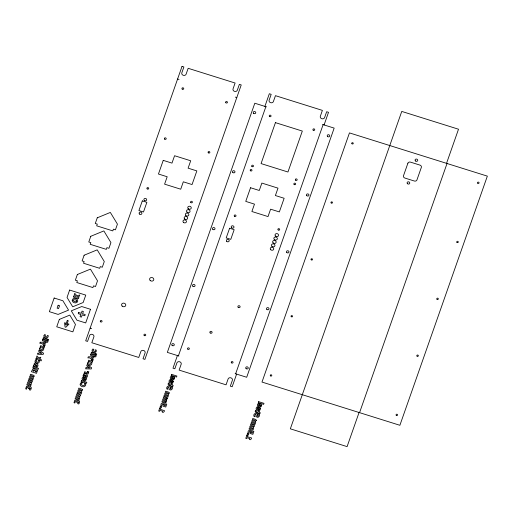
<?xml version="1.0" encoding="UTF-8"?>
<svg xmlns="http://www.w3.org/2000/svg" width="513" height="513" viewBox="0 0 513 513"><rect width="100%" height="100%" fill="white"/><g stroke="black" fill="none" stroke-linecap="round" stroke-linejoin="round"><path stroke-width="0.77" d="M178.89 356.009L177.421 355.547L172.984 368.187L174.843 368.77L176.902 362.903A2.238 1.911 12.2 0 1 179.672 361.768A2.238 1.911 12.2 0 1 181.172 364.243L179.114 370.104L226.053 384.821L228.112 378.96A2.238 1.911 12.2 0 1 230.876 377.825A2.238 1.911 12.2 0 1 232.376 380.293L230.318 386.161L232.177 386.744L236.615 374.105L246.695 377.267L334.162 128.109L322.619 124.486M177.421 355.547L167.341 352.386L254.807 103.228L264.888 106.39L269.325 93.751L271.185 94.334L269.126 100.202A2.238 1.911 12.2 0 0 270.627 102.677A2.238 1.911 12.2 0 0 273.397 101.536L275.455 95.674L322.395 110.391L320.336 116.252A2.238 1.911 12.2 0 0 321.837 118.727A2.238 1.911 12.2 0 0 324.601 117.592L326.659 111.725L328.519 112.309L324.088 124.948M178.396 355.855L265.862 106.698L266.356 106.851M165.519 402.083L166.783 398.473M235.146 373.644L235.64 373.797L323.113 124.646M359.068 412.497L347.089 446.618L290.332 428.823L401.756 111.424L458.513 129.218L446.534 163.339L349.462 132.905L261.989 382.063L399.884 425.29L487.35 176.132L446.534 163.339M359.562 412.651L447.028 163.493M95.828 351.944L94.488 352.604L93.026 352.271L92.154 351.463L92.128 349.988L92.795 349.026L93.828 349.347L93 350.751L94.373 351.514L95.251 351.149L95.226 349.789L96.252 350.11L96.297 350.725A3.007 2.565 12.2 0 1 95.828 351.944M177.594 79.021L179.063 79.483M235.326 97.117L236.788 97.579M90.128 328.179L91.596 328.641M264.888 106.39L265.862 106.698M235.64 373.797L236.615 374.105M170.342 387.238C170.957 392.669 171.137 384.75 172.483 387.116C173.067 389.021 170.56 391.239 169.143 389.296C169.412 388.11 168.501 385.667 167.777 387.943A3.027 2.578 12.2 0 0 168.02 389.245L166.77 388.963C165.75 386.578 169.777 384.346 170.342 387.238M257.43 414.542C258.052 419.974 258.231 412.054 259.572 414.421C260.162 416.325 257.654 418.544 256.237 416.601C256.506 415.415 255.589 412.971 254.871 415.248A3.027 2.578 12.2 0 0 255.115 416.55L253.864 416.267C252.845 413.882 256.872 411.65 257.43 414.542M33.582 365.327L33.723 365.936A1.199 1.026 12.2 0 0 34.249 366.397L35.532 366.462L36.635 364.89L37.032 365.512L36.32 366.763L37.25 367.058C39.309 364.967 36.865 362.851 34.454 363.095L34.102 364.102L34.512 364.23L33.582 365.327M83.112 375.728L83.26 376.343A1.199 1.026 12.2 0 0 83.779 376.805L85.068 376.869L86.171 375.298L86.562 375.92L85.857 377.17L86.787 377.465C88.845 375.375 86.402 373.259 83.991 373.502L83.632 374.509L84.042 374.637L83.112 375.728M30.209 388.245L29.292 389.816L30.389 390.156L31.197 388.88L31.293 387.629A1.103 0.943 12.2 0 0 30.761 387.007C29.966 386.135 28.747 388.078 28.869 386.59A1.103 0.943 12.2 0 0 28.388 386.129L26.477 386.295L25.669 388.816C27.721 390.406 25.868 386.622 27.824 387.142C28.35 387.796 28.324 389.758 29.299 387.995L30.209 388.245M78.54 402.07L77.623 403.641L78.72 403.988L79.528 402.711L79.624 401.461A1.103 0.943 12.2 0 0 79.092 400.833C78.297 399.96 77.078 401.91 77.2 400.422A1.103 0.943 12.2 0 0 76.719 399.96L74.808 400.127L73.994 402.641C76.052 404.238 74.199 400.448 76.148 400.967C76.681 401.628 76.655 403.584 77.63 401.826L78.54 402.07M32.21 381.743L31.107 383.044L31.524 383.833L30.6 384.93L31.024 385.064L30.665 386.077L26.811 384.872L27.17 383.852L29.901 384.712L30.299 384.308L29.895 383.686L27.497 382.922L27.856 381.903L30.588 382.756L30.985 382.352L30.581 381.736L28.183 380.973L28.542 379.947L31.415 380.87L32.21 381.743M34.204 376.067L33.101 377.376L33.518 378.158L32.588 379.254L33.018 379.389L32.659 380.402L28.805 379.197L29.158 378.177L31.896 379.036L32.293 378.632L31.889 378.017L29.485 377.247L29.844 376.228L32.575 377.087L32.973 376.677L32.575 376.061L30.171 375.298L30.53 374.278L33.409 375.195L34.204 376.067M80.541 395.568L79.438 396.876L79.855 397.658L78.931 398.755L79.355 398.89L78.996 399.909L75.142 398.697L75.501 397.684L78.233 398.537L78.63 398.133L78.226 397.517L75.828 396.754L76.187 395.728L78.919 396.587L79.316 396.183L78.912 395.561L76.508 394.798L76.867 393.779L79.746 394.696L80.541 395.568M82.535 389.899L81.426 391.201L81.849 391.99L80.919 393.08L81.349 393.215L80.99 394.234L77.136 393.022L77.489 392.009L80.22 392.862L80.618 392.458L80.22 391.842L77.816 391.079L78.175 390.053L80.907 390.912L81.304 390.508L80.907 389.886L78.502 389.123L78.861 388.104L81.74 389.027L82.535 389.899M167.341 398.652L166.231 399.96L166.654 400.743L165.725 401.839L166.148 401.974L165.795 402.987L161.935 401.782L162.294 400.762L165.026 401.621L165.423 401.217L165.019 400.602L162.621 399.832L162.98 398.813L165.712 399.672L166.109 399.268L165.712 398.646L163.307 397.883L163.666 396.863L166.539 397.78L167.341 398.652M169.328 392.977L168.226 394.285L168.642 395.074L167.719 396.164L168.142 396.299L167.783 397.319L163.929 396.107L164.288 395.093L167.02 395.946L167.418 395.542L167.014 394.927L164.615 394.164L164.974 393.138L167.706 393.997L168.104 393.593L167.7 392.971L165.295 392.208L165.654 391.188L168.533 392.105L169.328 392.977M254.429 425.957L253.326 427.265L253.743 428.047L252.819 429.144L253.242 429.278L252.883 430.292L249.029 429.086L249.389 428.066L252.12 428.926L252.518 428.522L252.114 427.906L249.716 427.137L250.075 426.117L252.806 426.97L253.204 426.566L252.8 425.95L250.402 425.187L250.754 424.161L253.634 425.085L254.429 425.957M256.423 420.282L255.314 421.59L255.737 422.379L254.807 423.469L255.237 423.603L254.878 424.623L251.024 423.411L251.376 422.398L254.108 423.251L254.506 422.847L254.108 422.231L251.703 421.468L252.063 420.442L254.794 421.301L255.192 420.897L254.794 420.275L252.39 419.512L252.749 418.493L255.628 419.41L256.423 420.282M72.211 300.278C72.012 303.145 77.399 304.113 77.771 300.996C77.982 298.124 72.577 297.155 72.211 300.278M80.195 384.128L80.182 384.583A2.283 1.943 12.2 0 0 80.759 385.789C82.484 387.77 86.543 386.667 85.716 383.718L84.498 383.333L84.786 384.436A1.501 1.282 12.2 0 1 84.491 385.244L83.042 385.584L81.599 384.904L81.336 383.769L82.471 382.698L81.266 382.326L80.195 384.128M86.376 378.889C86.12 382.961 79.586 379.607 83.016 376.959C85.35 376.875 81.65 378.94 83.734 379.594L84.517 377.363L85.979 378.055L86.376 378.889M173.336 381.499C173.086 385.571 166.545 382.217 169.976 379.569C172.317 379.492 168.61 381.55 170.694 382.204L171.477 379.973L172.939 380.665L173.336 381.499M174.58 377.966C174.324 382.038 167.783 378.684 171.214 376.035C173.554 375.958 169.854 378.017 171.938 378.671L172.721 376.439L174.183 377.138L174.58 377.966M260.431 408.803C260.174 412.875 253.64 409.521 257.071 406.873C259.405 406.79 255.705 408.855 257.789 409.509L258.571 407.277L260.033 407.97L260.431 408.803M261.668 405.27C261.418 409.342 254.878 405.988 258.308 403.34C260.649 403.263 256.942 405.321 259.027 405.975L259.809 403.744L261.271 404.436L261.668 405.27M37.302 370.803L36.538 373.323L31.428 371.72L32.903 368.841A1.43 1.225 12.2 0 1 33.839 368.674C35.333 369.277 34.974 370.232 36.756 369.905A1.032 0.879 12.2 0 1 37.269 370.546L37.302 370.803M163.48 404.642L162.903 406.129L165.77 407.027L166.776 404.161L165.814 403.859L165.167 405.7L164.314 405.43L164.59 404.167L164.16 403.365L162.294 402.91L161.159 403.763L160.793 405.674C162.409 407.335 161.749 402.224 163.48 404.642M250.575 431.946L249.991 433.434L252.864 434.331L253.871 431.465L252.903 431.164L252.261 433.004L251.408 432.735L251.684 431.471L251.255 430.663L249.382 430.215L248.254 431.067L247.888 432.978C249.498 434.639 248.843 429.528 250.575 431.946M35.076 361.107C34.692 363.044 37.731 364.089 38.879 362.665A3.007 2.565 12.2 0 0 39.347 361.447L39.309 360.831C37.77 359.613 38.731 363.903 36.256 361.787C36.827 360.152 36.166 358.497 35.076 361.107M39.475 348.564C39.091 350.507 42.137 351.552 43.278 350.123A3.007 2.565 12.2 0 0 43.752 348.911L43.708 348.295C42.175 347.077 43.13 351.367 40.655 349.25C41.226 347.609 40.565 345.961 39.475 348.564M43.945 335.835C43.56 337.772 46.606 338.817 47.747 337.394A3.007 2.565 12.2 0 0 48.222 336.175L48.177 335.56C46.645 334.341 47.6 338.631 45.125 336.515C45.695 334.88 45.041 333.226 43.945 335.835M87.55 363.114C87.172 365.057 90.211 366.102 91.359 364.672A3.007 2.565 12.2 0 0 91.827 363.46L91.782 362.845C90.25 361.627 91.211 365.916 88.736 363.8C89.307 362.159 88.646 360.504 87.55 363.114M36.186 371.162C35.544 373.496 34.313 369.661 36.186 371.162M168.136 383.948L168.335 384.827L170.893 385.808L170.758 386.199L172.836 386.417L173.189 385.398L172.092 385.051L172.432 384.077L171.599 383.814L171.252 384.795C168.636 385.141 169.841 383.128 168.61 382.878L168.136 383.948M255.23 411.253L255.429 412.131L257.988 413.112L257.853 413.504L259.924 413.722L260.283 412.702L259.18 412.356L259.527 411.381L258.687 411.118L258.347 412.093C255.724 412.446 256.936 410.432 255.705 410.182L255.23 411.253M43.682 345.409L43.163 346.461L40.578 345.647L40.226 346.666L44.08 347.872L44.439 346.859L43.881 346.685L44.849 345.685L43.682 345.409M87.71 371.495L87.191 372.541L84.607 371.733L84.254 372.746L88.108 373.958L88.467 372.938L87.909 372.765L88.877 371.765L87.71 371.495M91.756 359.959L91.237 361.005L88.659 360.197L88.3 361.216L92.154 362.422L92.513 361.409L91.962 361.235L92.706 360.716L93.295 359.171L91.122 357.728L93.764 357.843L94.129 356.798L88.281 356.791L87.896 357.888L89.583 357.862L92.924 360.241L91.756 359.959M85.504 379.152L85.094 379.819L84.459 379.825L84.889 378.594L85.504 379.152M172.464 381.762L172.054 382.429L171.419 382.435L171.855 381.204L172.464 381.762M173.708 378.228L173.298 378.895L172.663 378.902L173.093 377.671L173.708 378.228M259.559 409.066L259.148 409.733L258.514 409.74L258.943 408.508L259.559 409.066M260.796 405.533L260.386 406.2L259.751 406.206L260.187 404.975L260.796 405.533M34.3 370.386C33.095 373.278 32.428 368.385 34.3 370.386M76.732 300.971C76.315 302.394 74.199 301.695 73.449 300.907A1.007 0.859 12.2 0 1 73.25 300.297A1.097 0.936 12.2 0 1 73.526 299.759L75.751 299.816L76.732 300.971M34.647 364.858L35.275 365.512L35.91 364.672L35.108 364.422L34.647 364.858M84.177 375.266L84.805 375.92L85.44 375.08L84.639 374.823L84.177 375.266M54.16 298.021L49.37 311.667L58.104 314.411L68.562 310.115L62.894 300.759L54.16 298.021M40.206 342.248L39.822 343.338L41.502 343.319L44.843 345.691L45.221 344.627L43.047 343.178L45.689 343.293L46.055 342.248L40.206 342.248M33.198 366.68L32.838 367.699L38.18 369.373L38.539 368.353L33.198 366.68M36.179 358.189L35.82 359.203L41.162 360.876L41.521 359.863L38.526 358.92L40.373 358.433L40.796 357.234L38.731 357.85L36.968 355.939L36.545 357.144L37.911 358.555L36.179 358.189M37.93 353.194L37.552 354.284L43.175 354.425L43.592 353.239L38.994 350.174L38.597 351.296L39.546 351.892L39.071 353.252L37.93 353.194M42.688 339.644L42.329 340.664L47.671 342.338L48.03 341.318L42.688 339.644M43.316 337.849L42.964 338.869L46.818 340.074L47.177 339.061L43.316 337.849M40.392 352.418L40.078 353.303L41.925 353.393L40.392 352.418M58.136 305.235L57.123 308.127L58.553 308.576L59.566 305.684L58.136 305.235M47.735 339.202L47.356 340.273L48.293 340.568L48.671 339.497L47.735 339.202M59.335 319.4L56.738 326.794L72.865 331.853L75.462 324.46L69.794 315.104L59.335 319.4M69.633 290.063L67.043 297.45L72.711 306.806L83.17 302.51L85.761 295.116L69.633 290.063M77.36 274.5L75.366 280.188L77.38 280.816L76.783 282.522L92.911 287.581L93.507 285.876L95.527 286.51L97.521 280.823L90.435 269.133L77.36 274.5M84.126 255.224L82.131 260.912L84.151 261.54L83.548 263.246L99.676 268.305L100.279 266.6L102.292 267.228L104.286 261.54L97.201 249.85L84.126 255.224M90.775 236.288L88.781 241.976L90.795 242.604L90.198 244.31L106.326 249.369L106.922 247.664L108.942 248.292L110.936 242.604L103.85 230.914L90.775 236.288M97.265 217.807L95.271 223.495L97.284 224.123L96.688 225.829L112.815 230.888L113.411 229.183L115.431 229.811L117.426 224.123L110.34 212.433L97.265 217.807M73.782 296.007L73.397 297.098L78.508 298.701L78.893 297.611L76.623 296.899L79.374 296.232L79.816 294.969L76.905 295.77L74.731 293.308L74.27 294.616L75.93 296.45L73.782 296.007M67.28 320.407L65.709 324.896L65.497 323.023L64.548 322.728L65.068 327.031L65.824 327.268L68.96 324.107L68.017 323.812L66.664 325.184L68.235 320.708L67.28 320.407M78.656 312.507L78.252 313.661L80.868 314.482L80.086 316.713L81.413 317.124L82.195 314.899L84.812 315.713L85.216 314.565L82.599 313.744L83.382 311.513L82.054 311.096L81.272 313.328L78.656 312.507M90.487 309.288L85.697 322.933L76.956 320.195L71.288 310.84L81.753 306.543L90.487 309.288M182.032 66.382L85.69 340.818L87.55 341.401L89.608 335.54A2.238 1.911 12.2 0 1 92.378 334.399A2.238 1.911 12.2 0 1 93.879 336.874L91.814 342.742L138.76 357.458L140.819 351.591A2.238 1.911 12.2 0 1 143.582 350.456A2.238 1.911 12.2 0 1 145.083 352.931L143.024 358.792L144.884 359.376L241.225 84.946L239.366 84.363L237.307 90.224A2.238 1.911 12.2 0 1 234.544 91.359A2.238 1.911 12.2 0 1 233.043 88.884L235.101 83.023L188.162 68.306L186.104 74.173A2.238 1.911 12.2 0 1 183.333 75.308A2.238 1.911 12.2 0 1 181.833 72.833L183.891 66.966L182.032 66.382M142.313 200.884L138.914 210.554L143.486 211.984L146.878 202.321L142.313 200.884M81.49 380.62L81.131 381.634L86.473 383.314L86.832 382.294L81.49 380.62M86.011 367.744L85.626 368.834L91.25 368.975L91.667 367.789L87.069 364.724L86.678 365.84L87.627 366.442L87.146 367.802L86.011 367.744M90.769 354.194L90.41 355.208L95.751 356.888L96.111 355.868L90.769 354.194M91.397 352.399L91.038 353.412L94.892 354.624L95.251 353.604L91.397 352.399M88.467 366.968L88.159 367.853L89.999 367.936L88.467 366.968M163.243 160.37L158.453 174.022L167.187 176.761L164.59 184.154L180.723 189.207L183.314 181.814L192.054 184.552L196.845 170.906L188.104 168.168L190.701 160.774L174.574 155.721L171.977 163.115L163.243 160.37M95.809 353.752L95.431 354.823L96.373 355.118L96.745 354.041L95.809 353.752M159.69 408.181L158.69 411.041L159.581 411.317L159.902 410.406L162.602 411.253L162.281 412.163L163.115 412.426L164.173 411.625L164.506 410.682L160.268 409.355L160.582 408.463L159.69 408.181M160.325 406.373L159.966 407.405L161.313 407.829L161.672 406.796L160.325 406.373M171.56 374.368L171.201 375.388L176.549 377.061L176.902 376.042L171.56 374.368M229.606 228.253L226.207 237.917L230.779 239.353L234.172 229.683L229.606 228.253M250.536 187.739L245.746 201.391L254.48 204.129L251.889 211.516L268.017 216.576L270.608 209.182L279.348 211.92L284.138 198.274L275.398 195.536L277.995 188.143L261.867 183.083L259.27 190.477L250.536 187.739M275.443 122.639L261.066 163.583L287.947 172.009L302.324 131.065L275.443 122.639M246.785 435.486L245.778 438.346L246.67 438.621L246.99 437.711L249.696 438.557L249.376 439.468L250.209 439.731L251.261 438.929L251.594 437.987L247.362 436.659L247.676 435.768L246.785 435.486M247.42 433.677L247.054 434.703L248.407 435.127L248.767 434.101L247.42 433.677M258.655 401.673L258.296 402.692L263.637 404.366L263.996 403.346L258.655 401.673M407.893 163.217L403.5 175.728A2.116 1.802 12.2 0 0 404.917 178.062L414.324 181.012A2.116 1.802 12.2 0 0 416.941 179.941L421.333 167.43A2.116 1.802 12.2 0 0 419.916 165.09L410.509 162.14A2.116 1.802 12.2 0 0 407.893 163.217M246.086 368.59A1.27 1.084 12.2 0 0 248.209 368.276A1.27 1.084 12.2 0 0 246.708 366.821A1.27 1.084 12.2 0 0 246.086 368.59M266.863 309.41A1.27 1.084 12.2 0 0 268.985 309.089A1.27 1.084 12.2 0 0 267.485 307.633A1.27 1.084 12.2 0 0 266.863 309.41M286.825 252.543A1.27 1.084 12.2 0 0 288.954 252.223A1.27 1.084 12.2 0 0 287.447 250.767A1.27 1.084 12.2 0 0 286.825 252.543M306.787 195.677A1.27 1.084 12.2 0 0 308.916 195.357A1.27 1.084 12.2 0 0 307.409 193.901A1.27 1.084 12.2 0 0 306.787 195.677M327.563 136.49A1.27 1.084 12.2 0 0 329.692 136.176A1.27 1.084 12.2 0 0 328.192 134.72A1.27 1.084 12.2 0 0 327.563 136.49M253.589 113.296A1.27 1.084 12.2 0 0 255.711 112.982A1.27 1.084 12.2 0 0 254.211 111.526A1.27 1.084 12.2 0 0 253.589 113.296M232.812 172.483A1.27 1.084 12.2 0 0 234.935 172.163A1.27 1.084 12.2 0 0 233.434 170.707A1.27 1.084 12.2 0 0 232.812 172.483M212.844 229.349A1.27 1.084 12.2 0 0 214.973 229.029A1.27 1.084 12.2 0 0 213.472 227.573A1.27 1.084 12.2 0 0 212.844 229.349M192.882 286.216A1.27 1.084 12.2 0 0 195.011 285.895A1.27 1.084 12.2 0 0 193.504 284.439A1.27 1.084 12.2 0 0 192.882 286.216M172.105 345.396A1.27 1.084 12.2 0 0 174.234 345.082A1.27 1.084 12.2 0 0 172.727 343.627A1.27 1.084 12.2 0 0 172.105 345.396M251.921 166.475A0.917 0.782 12.2 0 0 253.454 166.244A0.917 0.782 12.2 0 0 252.37 165.192A0.917 0.782 12.2 0 0 251.921 166.475M269.479 116.419A0.917 0.782 12.2 0 0 271.018 116.22A0.917 0.782 12.2 0 0 269.96 115.149A0.917 0.782 12.2 0 0 269.479 116.419M313.167 130.129A0.917 0.782 12.2 0 0 314.706 129.898A0.917 0.782 12.2 0 0 313.623 128.846A0.917 0.782 12.2 0 0 313.167 130.129M295.603 180.172A0.917 0.782 12.2 0 0 297.136 179.941A0.917 0.782 12.2 0 0 296.052 178.89A0.917 0.782 12.2 0 0 295.603 180.172M231.568 227.753A1.411 1.206 12.2 0 0 233.934 227.4A1.411 1.206 12.2 0 0 232.261 225.784A1.411 1.206 12.2 0 0 231.568 227.753M226.778 241.399A1.411 1.206 12.2 0 0 229.138 241.046A1.411 1.206 12.2 0 0 227.471 239.43A1.411 1.206 12.2 0 0 226.778 241.399M210.163 332.918A1.129 0.962 12.2 0 0 212.055 332.636A1.129 0.962 12.2 0 0 210.715 331.34A1.129 0.962 12.2 0 0 210.163 332.918M238.179 307.3A1.129 0.962 12.2 0 0 240.071 307.018A1.129 0.962 12.2 0 0 238.731 305.722A1.129 0.962 12.2 0 0 238.179 307.3M275.526 236.076A1.763 1.501 12.2 0 0 278.482 235.64A1.763 1.501 12.2 0 0 276.392 233.614A1.763 1.501 12.2 0 0 275.526 236.076M274.327 239.488A1.763 1.501 12.2 0 0 277.283 239.052A1.763 1.501 12.2 0 0 275.192 237.025A1.763 1.501 12.2 0 0 274.327 239.488M273.134 242.905A1.763 1.501 12.2 0 0 276.084 242.463A1.763 1.501 12.2 0 0 273.993 240.443A1.763 1.501 12.2 0 0 273.134 242.905M271.935 246.317A1.763 1.501 12.2 0 0 274.885 245.874A1.763 1.501 12.2 0 0 272.801 243.855A1.763 1.501 12.2 0 0 271.935 246.317M270.736 249.728A1.763 1.501 12.2 0 0 273.685 249.286A1.763 1.501 12.2 0 0 271.601 247.266A1.763 1.501 12.2 0 0 270.736 249.728M187.803 349.129A0.917 0.782 12.2 0 0 189.335 348.898A0.917 0.782 12.2 0 0 188.252 347.846A0.917 0.782 12.2 0 0 187.803 349.129M231.478 362.819A0.917 0.782 12.2 0 0 233.017 362.595A0.917 0.782 12.2 0 0 231.927 361.543A0.917 0.782 12.2 0 0 231.478 362.819M234.454 216.236A0.917 0.782 12.2 0 0 235.986 216.005A0.917 0.782 12.2 0 0 234.903 214.953A0.917 0.782 12.2 0 0 234.454 216.236M278.136 229.927A0.917 0.782 12.2 0 0 279.668 229.696A0.917 0.782 12.2 0 0 278.585 228.644A0.917 0.782 12.2 0 0 278.136 229.927M294.103 184.436A0.917 0.782 12.2 0 0 295.642 184.205A0.917 0.782 12.2 0 0 294.552 183.154A0.917 0.782 12.2 0 0 294.103 184.436M250.427 170.739A0.917 0.782 12.2 0 0 251.96 170.508A0.917 0.782 12.2 0 0 250.876 169.463A0.917 0.782 12.2 0 0 250.427 170.739M270.473 375.856A0.776 0.66 12.2 0 0 271.775 375.657A0.776 0.66 12.2 0 0 270.851 374.772A0.776 0.66 12.2 0 0 270.473 375.856M291.249 316.668A0.776 0.66 12.2 0 0 292.551 316.476A0.776 0.66 12.2 0 0 291.628 315.585A0.776 0.66 12.2 0 0 291.249 316.668M311.211 259.802A0.776 0.66 12.2 0 0 312.513 259.61A0.776 0.66 12.2 0 0 311.596 258.719A0.776 0.66 12.2 0 0 311.211 259.802M331.18 202.936A0.776 0.66 12.2 0 0 332.475 202.744A0.776 0.66 12.2 0 0 331.558 201.853A0.776 0.66 12.2 0 0 331.18 202.936M351.956 143.755A0.776 0.66 12.2 0 0 353.252 143.563A0.776 0.66 12.2 0 0 352.335 142.672A0.776 0.66 12.2 0 0 351.956 143.755M477.75 183.192A0.776 0.66 12.2 0 0 479.046 183A0.776 0.66 12.2 0 0 478.129 182.109A0.776 0.66 12.2 0 0 477.75 183.192M456.974 242.373A0.776 0.66 12.2 0 0 458.269 242.181A0.776 0.66 12.2 0 0 457.352 241.29A0.776 0.66 12.2 0 0 456.974 242.373M436.98 299.214A0.776 0.66 12.2 0 0 438.294 299.085A0.776 0.66 12.2 0 0 437.429 298.156A0.776 0.66 12.2 0 0 436.98 299.214M417.056 356.118A0.776 0.66 12.2 0 0 418.345 355.9A0.776 0.66 12.2 0 0 417.409 355.028A0.776 0.66 12.2 0 0 417.056 356.118M396.28 415.299A0.776 0.66 12.2 0 0 397.569 415.081A0.776 0.66 12.2 0 0 396.632 414.209A0.776 0.66 12.2 0 0 396.28 415.299M407.457 183.686A1.34 1.141 12.2 0 0 409.701 183.353A1.34 1.141 12.2 0 0 408.111 181.814A1.34 1.141 12.2 0 0 407.457 183.686M415.44 160.941A1.34 1.141 12.2 0 0 417.685 160.607A1.34 1.141 12.2 0 0 416.101 159.068A1.34 1.141 12.2 0 0 415.44 160.941M139.485 214.036A1.411 1.206 12.2 0 0 141.844 213.677A1.411 1.206 12.2 0 0 140.177 212.061A1.411 1.206 12.2 0 0 139.485 214.036M188.233 208.714A1.763 1.501 12.2 0 0 191.189 208.272A1.763 1.501 12.2 0 0 189.098 206.252A1.763 1.501 12.2 0 0 188.233 208.714M187.033 212.126A1.763 1.501 12.2 0 0 189.99 211.683A1.763 1.501 12.2 0 0 187.899 209.663A1.763 1.501 12.2 0 0 187.033 212.126M185.841 215.537A1.763 1.501 12.2 0 0 188.79 215.094A1.763 1.501 12.2 0 0 186.7 213.075A1.763 1.501 12.2 0 0 185.841 215.537M184.642 218.948A1.763 1.501 12.2 0 0 187.591 218.506A1.763 1.501 12.2 0 0 185.507 216.486A1.763 1.501 12.2 0 0 184.642 218.948M183.442 222.36A1.763 1.501 12.2 0 0 186.392 221.917A1.763 1.501 12.2 0 0 184.308 219.897A1.763 1.501 12.2 0 0 183.442 222.36M144.275 200.384A1.411 1.206 12.2 0 0 146.635 200.032A1.411 1.206 12.2 0 0 144.967 198.416A1.411 1.206 12.2 0 0 144.275 200.384M100.503 321.76A0.917 0.782 12.2 0 0 102.042 321.529A0.917 0.782 12.2 0 0 100.958 320.484A0.917 0.782 12.2 0 0 100.503 321.76M144.185 335.457A0.917 0.782 12.2 0 0 145.724 335.226A0.917 0.782 12.2 0 0 144.634 334.175A0.917 0.782 12.2 0 0 144.185 335.457M147.16 188.867A0.917 0.782 12.2 0 0 148.693 188.637A0.917 0.782 12.2 0 0 147.609 187.585A0.917 0.782 12.2 0 0 147.16 188.867M190.842 202.558A0.917 0.782 12.2 0 0 192.375 202.334A0.917 0.782 12.2 0 0 191.291 201.282A0.917 0.782 12.2 0 0 190.842 202.558M208.31 152.803A0.917 0.782 12.2 0 0 209.843 152.573A0.917 0.782 12.2 0 0 208.759 151.521A0.917 0.782 12.2 0 0 208.31 152.803M225.874 102.76A0.917 0.782 12.2 0 0 227.413 102.529A0.917 0.782 12.2 0 0 226.323 101.478A0.917 0.782 12.2 0 0 225.874 102.76M182.179 89.057A0.917 0.782 12.2 0 0 183.725 88.852A0.917 0.782 12.2 0 0 182.666 87.787A0.917 0.782 12.2 0 0 182.179 89.057M164.628 139.106A0.917 0.782 12.2 0 0 166.161 138.882A0.917 0.782 12.2 0 0 165.077 137.83A0.917 0.782 12.2 0 0 164.628 139.106M150.174 280.47A2.116 1.802 12.2 0 0 153.714 279.944A2.116 1.802 12.2 0 0 151.213 277.52A2.116 1.802 12.2 0 0 150.174 280.47M122.158 306.094A2.116 1.802 12.2 0 0 125.698 305.562A2.116 1.802 12.2 0 0 123.197 303.138A2.116 1.802 12.2 0 0 122.158 306.094"/></g></svg>
